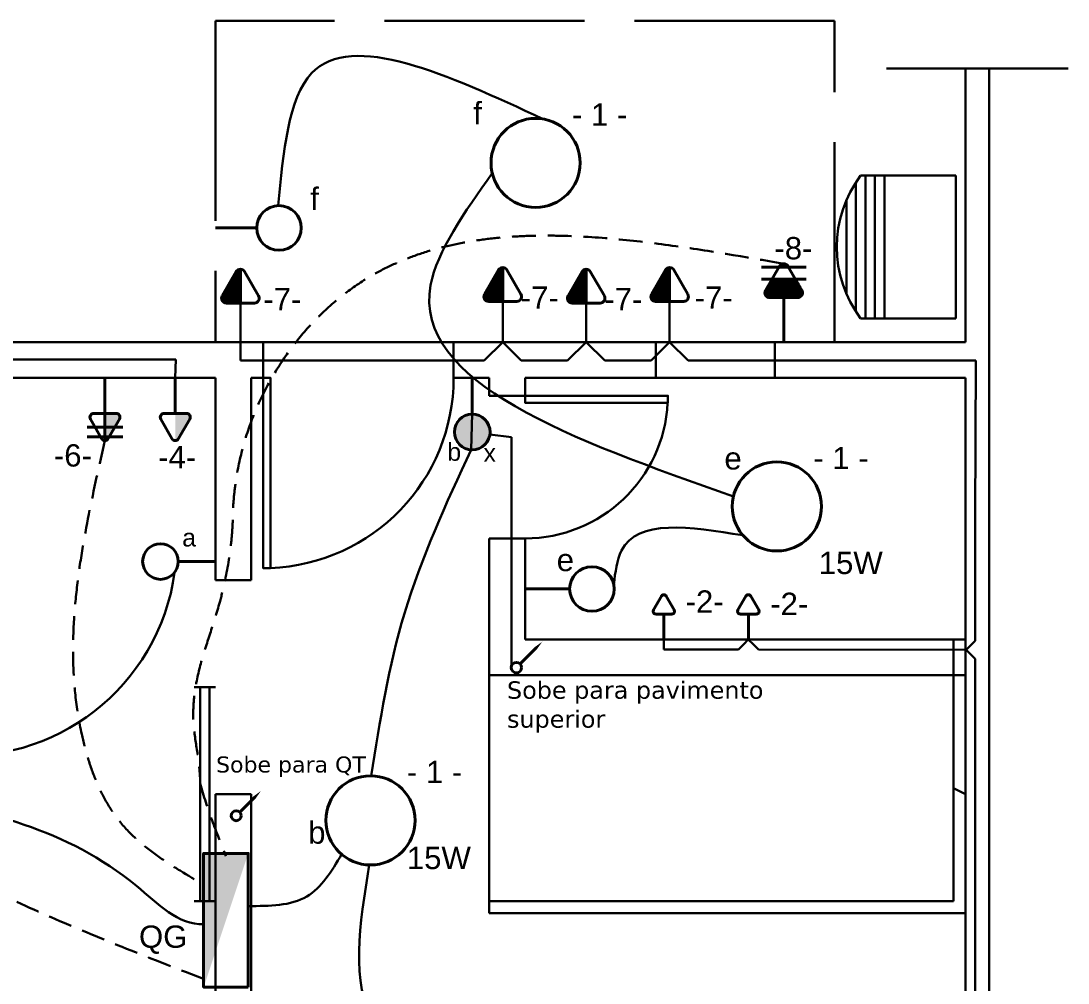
# Model space of a CAD drawing. Header units: millimetres. Extents: x 117864 to 253185, y 7775 to 37034.
# Drawn here: x 121579 to 125978, y 22916 to 26960 of the extents above; entities that cross this region are included whole.
import ezdxf

# ---------------------------------------------------------------- set-up
doc = ezdxf.new("R2010")
doc.units = ezdxf.units.MM
doc.header["$LTSCALE"] = 200
for name, pattern in [('ACAD_ISO02W100', [15, 12, -3]), ('ACAD_ISO04W100', [30, 24, -3, 0, -3]), ('DASHED', [0.75, 0.5, -0.25])]:
    doc.linetypes.add(name, pattern=pattern)
for name, color, linetype, lineweight in [('Eletrodutos', 4, 'Continuous', 60), ('simbologia', 2, 'Continuous', 40), ('Texto', 9, 'Continuous', 20)]:
    doc.layers.add(name, color=color, linetype=linetype, lineweight=lineweight)
doc.styles.add('style1', font='arial.ttf')

msp = doc.modelspace()

# ---------------------------------------------------------------- hatches: boundary and pattern name
at = {"layer": 'simbologia'}
h = msp.add_hatch(dxfattribs=at)
h.set_pattern_fill('ANSI31', color=256, scale=10, angle=90.00000000000001)
h.set_pattern_definition([(135, (122770.6251397538, -48767.94797492338), (-0.8838834764831844, -0.8838834764831844), [])])
h.paths.add_polyline_path([(124707.3205080762, 25827.32743199806, 0.577350269192313), (124724.6410161524, 25797.32743199697), (124842.6663141152, 25797.32743199697, 0.577350269192812), (124859.9868221913, 25827.32743199808), (124832.7489979348, 25874.50472749692), (124734.5583323326, 25874.50472749692)], flags=16)
h.paths.add_polyline_path([(124707.3205080762, 25827.32743199806, 0.577350269192313), (124724.6410161524, 25797.32743199697), (124842.6663141152, 25797.32743199697, 0.577350269192812), (124859.9868221913, 25827.32743199808), (124803.3429153915, 25925.43755651234), (124763.9644148758, 25925.43755651234)], flags=17)
h.paths.add_polyline_path([(124800.9741732091, 25929.54033832221, 0.5773502691840379), (124766.3331570582, 25929.54033832219), (124707.3205080762, 25827.32743199806, 0.577350269192313), (124724.6410161524, 25797.32743199697), (124842.6663141152, 25797.32743199697, 0.577350269192812), (124859.9868221913, 25827.32743199808)])
h = msp.add_hatch(color=256, dxfattribs=at)
h.dxf.hatch_style = 1
h.paths.add_polyline_path([(121992.7433626929, 25286.17423751289, 0.5773502691923222), (121978.8869562321, 25310.17423751359), (121931.6768370471, 25310.17423751359), (121931.6768370471, 25196.40391245382, 0.2679491924281021), (121945.5332435073, 25204.40391245359)])
h = msp.add_hatch(color=256, dxfattribs=at)
h.dxf.hatch_style = 1
h.paths.add_polyline_path([(122288.1835802615, 25286.17423751283, 0.5773502691923222), (122274.3271738006, 25310.17423751353), (122227.1170546156, 25310.17423751353), (122227.1170546156, 25196.40391245376, 0.2679491924281021), (122240.9734610759, 25204.40391245352)])
for points in [[(123474.7525772909, 25160.32837329866, 1), (123474.7525772909, 25310.17423751359, 1)], [(122533.6536651343, 23460.96099540312), (122346.3463348662, 23460.96099540312), (122346.3463348664, 22899.03900459688)]]:
    msp.add_hatch(color=256, dxfattribs=at).paths.add_polyline_path(points)

# ---------------------------------------------------------------- linework, layer by layer
at = {"linetype": 'ACAD_ISO02W100', "lineweight": 30, "ltscale": 0.35}
for p, q in [((124996.6253342854, 26960.02010172853), (122396.6253342854, 26960.02010172853)), ((122396.6253342854, 26960.02010172853), (122396.6253342854, 25610.02010172853)), ((124996.6253342854, 25610.02010172853), (124996.6253342854, 26960.02010172853))]:
    msp.add_line(p, q, dxfattribs=at)
at = {"linetype": 'ACAD_ISO04W100', "lineweight": 30, "ltscale": 0.35}
msp.add_line((125215.1332919832, 26760.02010172853), (125978.1173765876, 26760.02010172853), dxfattribs=at)
at = {"lineweight": 30}
for p, q in [((125546.6253342854, 26760.02010172853), (125546.6253342854, 25610.02010172853)), ((125646.6253342854, 16610.02010172853), (125646.6253342854, 26760.02010172853)), ((125506.6253342854, 26310.02010172853), (125106.6253342854, 26310.02010172853)), ((125126.6253342854, 26310.02010172853), (125126.6253342854, 25710.02010172853)), ((125166.6253342854, 26310.02010172853), (125166.6253342854, 25710.02010172853)), ((125206.6253342854, 26310.02010172853), (125206.6253342854, 25710.02010172853)), ((125506.6253342854, 26310.02010172853), (125506.6253342854, 25710.02010172853)), ((125086.6253342854, 26281.31330105354), (125086.6253342854, 25738.72690240352)), ((125046.6253342854, 26205.97928115118), (125046.6253342854, 25814.06092230589)), ((125506.6253342854, 25710.02010172853), (125106.6253342854, 25710.02010172853)), ((119796.6253342854, 25610.02010172853), (125546.6253342854, 25610.02010172853)), ((122546.6253342854, 25610.02010172853), (122596.6253342854, 25610.02010172853)), ((122596.6253342854, 25610.02010172853), (122596.6253342854, 25460.02010172853)), ((123396.6253342854, 25610.02010172853), (123396.6253342854, 25460.02010172853)), ((124246.6253342854, 25460.02010172853), (124246.6253342854, 25610.02010172853)), ((124746.6253342854, 25460.02010172853), (124746.6253342854, 25610.02010172853)), ((119796.6253342854, 25460.02010172853), (122396.6253342854, 25460.02010172853)), ((122396.6253342854, 24610.02010172853), (122396.6253342854, 25460.02010172853)), ((122596.6253342854, 25460.02010172853), (122546.6253342854, 25460.02010172853)), ((122546.6253342854, 24610.02010172853), (122546.6253342854, 25460.02010172853)), ((123396.6253342854, 25460.02010172853), (123546.6253342854, 25460.02010172853)), ((123546.6253342854, 25385.02010172853), (123546.6253342854, 25460.02010172853)), ((123696.6253342854, 25460.02010172853), (125546.6253342854, 25460.02010172853)), ((123696.6253342854, 25385.02010172853), (123696.6253342854, 25460.02010172853)), ((125546.6253342854, 17760.02010172853), (125546.6253342854, 25460.02010172853)), ((123546.6253342854, 25385.02010172853), (123696.6253342854, 25385.02010172853)), ((125546.6253342854, 24872.52010172853), (125546.6253342854, 24678.09914288751)), ((123546.6253342854, 24210.02010172853), (123546.6253342854, 24785.02010172854)), ((123546.6253342854, 24785.02010172853), (123696.6253342854, 24785.02010172853)), ((123696.6253342854, 24360.02010172853), (123696.6253342854, 24785.02010172853)), ((122546.6253342854, 24610.02010172853), (122396.6253342854, 24610.02010172853)), ((123696.6253342854, 24360.02010172853), (125546.6253342854, 24360.02010172853)), ((123546.6253342854, 24210.02010172853), (125496.6253342854, 24210.02010172853)), ((123546.6253342854, 24210.02010172853), (123546.6253342854, 23210.02010172853)), ((125496.6253342854, 23260.02010172852), (125496.6253342854, 24210.02010172853)), ((125496.6253342854, 24210.02010172853), (125546.6253342854, 24210.02010172853)), ((125546.6253342854, 23210.02010172853), (125546.6253342854, 24210.02010172853)), ((122306.6253342854, 24160.02362204191), (122396.6253342854, 24160.02362204191)), ((122331.6253342854, 24160.02362204191), (122371.6253342854, 24160.02362204191)), ((122331.6253342854, 23260.02362204191), (122331.6253342854, 24160.02362204191)), ((122371.6253342854, 24160.02362204191), (122371.6253342854, 23260.02362204191)), ((125546.6253342854, 23710.02010172853), (125496.6253342854, 23735.02010172854)), ((122396.6253342854, 22260.02010172853), (122396.6253342854, 23710.02010172853)), ((122546.6253342855, 23710.02010172853), (122396.6253342855, 23710.02010172853)), ((122546.6253342854, 17760.02010172853), (122546.6253342854, 23710.02010172853)), ((122306.6253342854, 23260.02362204191), (122396.6253342854, 23260.02362204191)), ((122371.6253342854, 23260.02362204191), (122331.6253342854, 23260.02362204191)), ((123546.6253342854, 23260.02010172853), (125496.6253342854, 23260.02010172853)), ((123546.6253342854, 23210.02010172853), (125546.6253342854, 23210.02010172853))]:
    msp.add_line(p, q, dxfattribs=at)
at = {"linetype": 'ACAD_ISO02W100', "lineweight": 30, "ltscale": 0.3}
msp.add_line((125496.6253342854, 24210.02010172853), (125496.6253342855, 24360.02010172853), dxfattribs=at)
at = {"lineweight": 30}
for points in [[(122596.6253342854, 25460.02010172853), (122596.6253342854, 24660.02010172853), (122626.6253342854, 24660.02010172853), (122626.6253342854, 25460.02010172853)], [(123696.6253342854, 25385.02010172853), (124296.6253342854, 25385.02010172853), (124296.6253342854, 25355.02010172853), (123696.6253342854, 25355.02010172853)]]:
    msp.add_lwpolyline(points, close=True, dxfattribs=at)
at = {"color": 0, "lineweight": 30}
msp.add_lwpolyline([(125546.6253342854, 25208.02344821554), (125546.6253342854, 25112.01675524153)], dxfattribs=at)
at = {"lineweight": 30}
for centre, radius, start, end in [((125506.6253342854, 26010.02010172853), 500, 143.1301023534785, 216.8698976460003), ((122596.6253342854, 25460.02010172853), 800, 272.1490956271978, 0), ((123696.6253342854, 25385.02010172856), 600, 270, 357.1340160172342)]:
    msp.add_arc(centre, radius, start, end, dxfattribs=at)
at = {"layer": 'Eletrodutos', "lineweight": 30}
for p, q in [((122500.9728190975, 25610.02010172853), (122500.9728190975, 25532.14996160858)), ((123602.8994410758, 25610.02010172853), (123525.0293009558, 25532.14996160858)), ((123602.8994410758, 25610.02010172853), (123680.7695811957, 25532.14996160857)), ((123953.5731991306, 25610.02010172853), (123875.7030590106, 25532.14996160858)), ((123953.5731991306, 25610.02010172853), (124031.4433392505, 25532.14996160857)), ((124304.2851962894, 25610.02010172853), (124226.4150561694, 25532.14996160858)), ((124304.2851962894, 25610.02010172853), (124382.1553364094, 25532.14996160858)), ((120309.8457952192, 25537.14019183889), (121854.5567469367, 25537.14019183889)), ((121854.5567469367, 25537.14019183889), (122230, 25537.14019183889)), ((122008.7969271574, 25537.14019183889), (122149.9969645052, 25537.1401918389)), ((122227.1170546156, 25460.02010172853), (122230, 25537.14019183889)), ((123525.0293009558, 25532.14996160858), (122500.9728190975, 25532.14996160858)), ((123875.7030590106, 25532.14996160858), (123680.7695811957, 25532.14996160858)), ((124031.4433392505, 25532.14996160857), (124035.470512989, 25532.14996160857)), ((124226.4150561694, 25532.14996160858), (124035.470512989, 25532.14996160857)), ((125590.0938413774, 25532.14996160858), (124382.1553364094, 25532.14996160858)), ((125588.0335228909, 24872.58854365174), (125590.0938413774, 25532.14996160858)), ((123640.2789994199, 25210), (123549.0028390369, 25222.31419181376)), ((123640.2789994199, 24254.13786755074), (123640.2789994199, 25210)), ((125588.0335228909, 24378.0506351659), (125588.0335228909, 24872.58854365174)), ((125588.0335228909, 24378.0506351659), (125588.1202260287, 24355.27096572193)), ((124279.2485715023, 24360.02010172853), (124279.2485715023, 24360.02010172853)), ((124280.0018732043, 24360.02010172853), (124280.0018732043, 24317.69537426229)), ((124615.9909466193, 24340.67764288096), (124593.0086780007, 24317.69537426229)), ((124634.8116795973, 24360.22270090324), (124615.9909466193, 24340.67764288096)), ((124634.8116795973, 24360.22270090324), (124655.1089386648, 24340.67764288096)), ((124655.1089386648, 24340.67764288096), (124678.1029040296, 24317.68367751615)), ((125550.0867031378, 24317.23744283106), (125588.1202260287, 24355.27096572193)), ((124593.0086780007, 24317.69537426229), (124280.0018732043, 24317.69537426229)), ((125550.0867031378, 24317.23744283106), (124678.1029040296, 24317.68367751616)), ((125550.0867031378, 24317.23744283106), (125588.1202260287, 24279.20391994017)), ((125588.0335228909, 22843.22857280704), (125588.0335228909, 24279.29062307801))]:
    msp.add_line(p, q, dxfattribs=at)
msp.add_lwpolyline([(121238.7851285252, 23876.15464827216, 0.4065678257336591), (122224.5700953315, 24642.4103026427, 3.386701794839015)], format="xyb", dxfattribs=at)
for points in [[(122659.8825672722, 26183.60398750359), (122800, 26740), (123773.0896421892, 26547.78866137368)], [(124572.2858311915, 24961.78673585674), (123300, 25850), (123558.8549507384, 26319.7264824685)], [(123049.9614278435, 23787.28838285234), (123190, 24470), (123469.8403138576, 25157.56967200167)], [(124069.3697320405, 24591.14309948729), (124101.6928647067, 24733.87264781035), (124611.8492350241, 24798.44413254994)], [(122533.6536651339, 23240), (122780, 23280), (122926.1000759082, 23457.18798784192)], [(123898.9493306654, 20942.34862364614), (124073.7655695686, 22190.73689053641), (123063.2807207385, 22749.51250097833), (123042.4536511218, 23412.75530684067)]]:
    msp.add_spline(points, degree=3, dxfattribs=at)
at = {"layer": 'Eletrodutos', "linetype": 'DASHED', "lineweight": 30}
for points, knots in [([(124783.6536651337, 25939.54033832198), (124135.2376436783, 26051.99062169838), (123046.4144800953, 26240.8176544063), (122469.6381425531, 25282.32217898017), (122468.497570088, 24853.56447920108)], [0, 0, 0, 0, 1765.024110088413, 2963.836598351447, 2963.836598351447, 2963.836598351447, 2963.836598351447]), ([(122468.497570088, 24853.56447920108), (122463.9434940917, 24744.64390637313), (122409.316598671, 24423.47518360161), (122258.7988131092, 24128.88816650503), (122332.5342913708, 23835.18888469005), (122331.6419265517, 23750.54663888336), (122331.6186520061, 23748.33901061112)], [0, 0, 0, 0, 387.0815144984616, 1037.976053594393, 1284.889676921532, 1291.50211125996, 1291.50211125996, 1291.50211125996, 1291.50211125996])]:
    msp.add_open_spline(points, degree=3, knots=knots, dxfattribs=at)
for points in [[(122346.3463348662, 22933.43492441584), (120420, 24230), (120232.7257051088, 25196.40391245359)], [(121931.6768370471, 25196.40391245359), (121834.0194610743, 23962.4041866064), (121990, 23600), (122346.3463348662, 23330)]]:
    msp.add_spline(points, degree=3, dxfattribs=at)
msp.add_open_spline([(122331.6253342855, 23754.95144157311), (122360.697357491, 23649.20176334673), (122400.3486787455, 23549.60088167336), (122440, 23450)], degree=3, dxfattribs=at)
at = {"layer": 'Eletrodutos', "lineweight": 30}
msp.add_open_spline([(121082.3749448399, 23710.3588291358), (121426.8953981633, 23638.93534177011), (121877.2007040206, 23545.58130425697), (122239.4508706583, 23158.98881075825), (122346.3463348662, 23163.46815872779)], degree=3, knots=[0, 0, 0, 0, 1055.126683370743, 1379.102863966568, 1379.102863966568, 1379.102863966568, 1379.102863966568], dxfattribs=at)
at = {"layer": 'simbologia'}
for p, q in [((122396.6253342854, 26090), (122569.2789048301, 26090)), ((122500.9728190976, 25916.69808477213), (122500.9728190976, 25774.48517844689)), ((123585.5789330004, 25913.31296315056), (123526.5662840186, 25811.10005682672)), ((123602.8994410758, 25923.31296315056), (123602.8994410758, 25781.10005682532)), ((123679.2325981332, 25811.10005682672), (123620.2199491513, 25913.31296315056)), ((123953.5731991306, 25916.69808477213), (123953.5731991306, 25774.4851784469)), ((124286.9646882141, 25913.31296315056), (124227.9520392322, 25811.10005682672)), ((124304.2851962894, 25923.31296315056), (124304.2851962894, 25781.10005682532)), ((124380.6183533469, 25811.10005682672), (124321.6057043649, 25913.31296315056)), ((124690, 25925.43755651234), (124877.3073302676, 25925.43755651234)), ((122483.6523110222, 25906.69808477213), (122424.6396620404, 25804.48517844829)), ((122577.305976155, 25804.48517844829), (122518.2933271731, 25906.69808477213)), ((123936.2526910552, 25906.69808477213), (123877.2400420734, 25804.48517844829)), ((124029.906356188, 25804.48517844829), (123970.8937072061, 25906.69808477213)), ((124690, 25874.50472749692), (124877.3073302676, 25874.50472749692)), ((123543.8867920942, 25781.10005682532), (123661.9120900575, 25781.10005682532)), ((124245.2725473078, 25781.10005682532), (124363.2978452711, 25781.10005682532)), ((124783.6536651336, 25797.32743199697), (124783.6536651336, 25610.02010172854)), ((122441.960170116, 25774.48517844689), (122559.9854680792, 25774.48517844689)), ((123894.560550149, 25774.4851784469), (124012.5858481123, 25774.4851784469)), ((121931.6768370471, 25310.17423751359), (121931.6768370471, 25460.02010172853)), ((122227.1170546156, 25310.17423751359), (122227.1170546156, 25460.02010172853)), ((123474.752577291, 25460.02010172853), (123474.752577291, 25310.17423751359)), ((121931.6768370471, 25196.40391245359), (121931.6768370471, 25310.17423751359)), ((122006.5997691541, 25253.28907498359), (121856.75390494, 25253.28907498359)), ((122006.5997691541, 25212.54281177107), (121856.75390494, 25212.54281177107)), ((122396.6253342854, 24687.90545135597), (122239.9645703858, 24687.90545135597)), ((123696.6253342854, 24572.52010172853), (123883.9326645539, 24572.52010172853)), ((124280.0018732043, 24467.15900531561), (124280.0018732043, 24360.02010172853)), ((124634.8624192867, 24467.15900531561), (124634.8624192867, 24360.02010172853)), ((123741.7720946433, 24323.52134454266), (123675.918218962, 24257.6674688625)), ((122560.9116984432, 23697.3642285245), (122497.9721070619, 23634.42463714417))]:
    msp.add_line(p, q, dxfattribs=at)
at = {"layer": 'simbologia', "linetype": 'Continuous'}
for p, q in [((122500.9728190976, 25900.90130182917), (122489.0893197757, 25912.78480115107)), ((122500.9728190976, 25902.66906878214), (122490.1348948286, 25913.50699305108)), ((122500.9728190976, 25904.4368357351), (122491.2396972577, 25914.16995757501)), ((122500.9728190976, 25906.20460268809), (122492.4066738168, 25914.7707479688)), ((122500.9728190976, 25907.97236964104), (122493.6398950261, 25915.30529371253)), ((122500.9728190976, 25909.740136594), (122494.9448920217, 25915.76806366982)), ((122500.9728190976, 25911.50790354697), (122496.3291884506, 25916.15153419389)), ((122500.9728190976, 25913.27567049995), (122497.803169098, 25916.44532049948)), ((122500.9728190976, 25915.0434374529), (122499.3815738129, 25916.63468273755)), ((123602.8994410758, 25895.14181153683), (123585.2675758558, 25912.77367675683)), ((123602.8994410758, 25896.90957848981), (123585.9228016959, 25913.88621786967)), ((123602.8994410758, 25898.67734544276), (123586.6307267993, 25914.94605971931)), ((123602.8994410758, 25900.44511239574), (123587.3962634792, 25915.94828999233)), ((123602.8994410758, 25902.21287934871), (123588.2179642194, 25916.89435620516)), ((123602.8994410758, 25903.98064630167), (123589.0950879364, 25917.78499944105)), ((123602.8994410758, 25905.74841325465), (123590.0275548595, 25918.62029947093)), ((123602.8994410758, 25907.5161802076), (123591.0159417539, 25919.3996795295)), ((123602.8994410758, 25909.28394716057), (123592.0615168069, 25920.12187142951)), ((123602.8994410758, 25911.05171411354), (123593.1663192359, 25920.78483595344)), ((123602.8994410758, 25912.81948106652), (123594.3332957951, 25921.38562634723)), ((123602.8994410758, 25914.58724801947), (123595.5665170043, 25921.92017209096)), ((123602.8994410758, 25916.35501497243), (123596.871514, 25922.38294204825)), ((123602.8994410758, 25918.1227819254), (123598.2558104289, 25922.76641257232)), ((123602.8994410758, 25919.89054887838), (123599.7297910763, 25923.06019887791)), ((123602.8994410758, 25921.65831583133), (123601.3081957912, 25923.24956111598)), ((123953.5731991306, 25900.90130182918), (123941.6896998087, 25912.78480115107)), ((123953.5731991306, 25902.66906878214), (123942.7352748616, 25913.50699305108)), ((123953.5731991306, 25904.43683573511), (123943.8400772907, 25914.16995757501)), ((123953.5731991306, 25906.20460268809), (123945.0070538499, 25914.7707479688)), ((123953.5731991306, 25907.97236964104), (123946.2402750591, 25915.30529371254)), ((123953.5731991306, 25909.74013659401), (123947.5452720548, 25915.76806366982)), ((123953.5731991306, 25911.50790354697), (123948.9295684837, 25916.1515341939)), ((123953.5731991306, 25913.27567049995), (123950.4035491311, 25916.44532049948)), ((123953.5731991306, 25915.0434374529), (123951.9819538459, 25916.63468273756)), ((124304.2851962894, 25895.14181153683), (124286.6533310694, 25912.77367675683)), ((124304.2851962894, 25896.90957848981), (124287.3085569096, 25913.88621786967)), ((124304.2851962894, 25898.67734544276), (124288.0164820129, 25914.94605971931)), ((124304.2851962894, 25900.44511239574), (124288.7820186928, 25915.94828999233)), ((124304.2851962894, 25902.21287934871), (124289.603719433, 25916.89435620516)), ((124304.2851962894, 25903.98064630167), (124290.4808431501, 25917.78499944105)), ((124304.2851962894, 25905.74841325465), (124291.4133100731, 25918.62029947093)), ((124304.2851962894, 25907.5161802076), (124292.4016969675, 25919.3996795295)), ((124304.2851962894, 25909.28394716057), (124293.4472720205, 25920.12187142951)), ((124304.2851962894, 25911.05171411354), (124294.5520744495, 25920.78483595344)), ((124304.2851962894, 25912.81948106652), (124295.7190510087, 25921.38562634723)), ((124304.2851962894, 25914.58724801947), (124296.9522722179, 25921.92017209096)), ((124304.2851962894, 25916.35501497243), (124298.2572692136, 25922.38294204825)), ((124304.2851962894, 25918.1227819254), (124299.6415656425, 25922.76641257232)), ((124304.2851962894, 25919.89054887838), (124301.1155462899, 25923.06019887791)), ((124304.2851962894, 25921.65831583133), (124302.6939510048, 25923.24956111598)), ((122500.9728190976, 25830.19062371051), (122461.9883826564, 25869.17506015171)), ((122500.9728190976, 25831.95839066349), (122462.6354302691, 25870.29577949192)), ((122500.9728190976, 25833.72615761645), (122463.2824778819, 25871.41649883211)), ((122500.9728190976, 25835.49392456941), (122463.9295254947, 25872.53721817231)), ((122500.9728190976, 25837.26169152238), (122464.5765731074, 25873.65793751251)), ((122500.9728190976, 25839.02945847536), (122465.2236207202, 25874.77865685272)), ((122500.9728190976, 25840.79722542831), (122465.870668333, 25875.89937619292)), ((122500.9728190976, 25842.56499238129), (122466.5177159457, 25877.02009553311)), ((122500.9728190976, 25844.33275933425), (122467.1647635585, 25878.14081487333)), ((122500.9728190976, 25846.10052628722), (122467.8118111712, 25879.26153421354)), ((122500.9728190976, 25847.86829324019), (122468.458858784, 25880.38225355373)), ((122500.9728190976, 25849.63606019315), (122469.1059063968, 25881.50297289393)), ((122500.9728190976, 25851.40382714612), (122469.7529540095, 25882.62369223413)), ((122500.9728190976, 25853.17159409908), (122470.4000016223, 25883.74441157436)), ((122500.9728190976, 25854.93936105206), (122471.0470492351, 25884.86513091455)), ((122500.9728190976, 25856.70712800501), (122471.6940968478, 25885.98585025474)), ((122500.9728190976, 25858.47489495798), (122472.3411444606, 25887.10656959495)), ((122500.9728190976, 25860.24266191095), (122472.9881920734, 25888.22728893516)), ((122500.9728190976, 25862.01042886393), (122473.6352396861, 25889.34800827537)), ((122500.9728190976, 25863.77819581688), (122474.2822872989, 25890.46872761556)), ((122500.9728190976, 25865.54596276984), (122474.9293349116, 25891.58944695575)), ((122500.9728190976, 25867.31372972281), (122475.5763825244, 25892.71016629596)), ((122500.9728190976, 25869.08149667579), (122476.2234301372, 25893.83088563617)), ((122500.9728190976, 25870.84926362874), (122476.8704777499, 25894.95160497638)), ((122500.9728190976, 25872.61703058171), (122477.5175253627, 25896.07232431657)), ((122500.9728190976, 25874.38479753467), (122478.1645729755, 25897.19304365676)), ((122500.9728190976, 25876.15256448765), (122478.8116205882, 25898.31376299699)), ((122500.9728190976, 25877.9203314406), (122479.458668201, 25899.43448233718)), ((122500.9728190976, 25879.68809839357), (122480.1057158138, 25900.55520167737)), ((122500.9728190976, 25881.45586534654), (122480.7527634265, 25901.67592101758)), ((122500.9728190976, 25883.22363229952), (122481.3998110393, 25902.79664035779)), ((122500.9728190976, 25884.99139925247), (122482.0468586521, 25903.91735969798)), ((122500.9728190976, 25886.75916620543), (122482.6939062648, 25905.03807903818)), ((122500.9728190976, 25888.5269331584), (122483.3409538776, 25906.1587983784)), ((122500.9728190976, 25890.29470011138), (122483.9961797177, 25907.27133949124)), ((122500.9728190976, 25892.06246706433), (122484.704104821, 25908.33118134088)), ((122500.9728190976, 25893.83023401731), (122485.469641501, 25909.3334116139)), ((122500.9728190976, 25895.59800097028), (122486.2913422411, 25910.27947782673)), ((122500.9728190976, 25897.36576792324), (122487.1684659582, 25911.17012106262)), ((122500.9728190976, 25899.13353487622), (122488.1009328813, 25912.0054210925)), ((123602.8994410758, 25826.19890037115), (123560.032718958, 25869.06562248894)), ((123602.8994410758, 25827.96666732412), (123560.6797665708, 25870.18634182912)), ((123602.8994410758, 25829.73443427708), (123561.3268141836, 25871.30706116933)), ((123602.8994410758, 25831.50220123006), (123561.9738617963, 25872.42778050955)), ((123602.8994410758, 25833.26996818301), (123562.6209094091, 25873.54849984974)), ((123602.8994410758, 25835.03773513598), (123563.2679570218, 25874.66921918993)), ((123602.8994410758, 25836.80550208894), (123563.9150046346, 25875.78993853014)), ((123602.8994410758, 25838.57326904192), (123564.5620522474, 25876.91065787035)), ((123602.8994410758, 25840.34103599488), (123565.2090998601, 25878.03137721054)), ((123602.8994410758, 25842.10880294784), (123565.8561474729, 25879.15209655074)), ((123602.8994410758, 25843.87656990081), (123566.5031950857, 25880.27281589094)), ((123602.8994410758, 25845.64433685379), (123567.1502426984, 25881.39353523115)), ((123602.8994410758, 25847.41210380674), (123567.7972903112, 25882.51425457135)), ((123602.8994410758, 25849.17987075972), (123568.444337924, 25883.63497391154)), ((123602.8994410758, 25850.94763771268), (123569.0913855367, 25884.75569325176)), ((123602.8994410758, 25852.71540466565), (123569.7384331495, 25885.87641259197)), ((123602.8994410758, 25854.48317161862), (123570.3854807623, 25886.99713193216)), ((123602.8994410758, 25856.25093857158), (123571.032528375, 25888.11785127236)), ((123602.8994410758, 25858.01870552455), (123571.6795759878, 25889.23857061256)), ((123602.8994410758, 25859.78647247751), (123572.3266236005, 25890.35928995279)), ((123602.8994410758, 25861.55423943049), (123572.9736712133, 25891.48000929298)), ((123602.8994410758, 25863.32200638345), (123573.6207188261, 25892.60072863317)), ((123602.8994410758, 25865.08977333641), (123574.2677664388, 25893.72144797338)), ((123602.8994410758, 25866.85754028938), (123574.9148140516, 25894.84216731359)), ((123602.8994410758, 25868.62530724236), (123575.5618616644, 25895.9628866538)), ((123602.8994410758, 25870.39307419531), (123576.2089092771, 25897.08360599399)), ((123602.8994410758, 25872.16084114827), (123576.8559568899, 25898.20432533418)), ((123602.8994410758, 25873.92860810124), (123577.5030045027, 25899.32504467439)), ((123602.8994410758, 25875.69637505422), (123578.1500521154, 25900.4457640146)), ((123602.8994410758, 25877.46414200717), (123578.7970997282, 25901.56648335481)), ((123602.8994410758, 25879.23190896014), (123579.4441473409, 25902.687202695)), ((123602.8994410758, 25880.9996759131), (123580.0911949537, 25903.80792203519)), ((123602.8994410758, 25882.76744286608), (123580.7382425665, 25904.92864137542)), ((123602.8994410758, 25884.53520981903), (123581.3852901792, 25906.04936071561)), ((123602.8994410758, 25886.302976772), (123582.032337792, 25907.1700800558)), ((123602.8994410758, 25888.07074372497), (123582.6793854048, 25908.29079939601)), ((123602.8994410758, 25889.83851067795), (123583.3264330175, 25909.41151873622)), ((123602.8994410758, 25891.6062776309), (123583.9734806303, 25910.53223807641)), ((123602.8994410758, 25893.37404458386), (123584.6205282431, 25911.65295741661)), ((123953.5731991306, 25830.19062371052), (123914.5887626894, 25869.17506015172)), ((123953.5731991306, 25831.9583906635), (123915.2358103022, 25870.29577949192)), ((123953.5731991306, 25833.72615761645), (123915.8828579149, 25871.41649883212)), ((123953.5731991306, 25835.49392456941), (123916.5299055277, 25872.53721817231)), ((123953.5731991306, 25837.26169152238), (123917.1769531405, 25873.65793751252)), ((123953.5731991306, 25839.02945847536), (123917.8240007532, 25874.77865685273)), ((123953.5731991306, 25840.79722542831), (123918.471048366, 25875.89937619292)), ((123953.5731991306, 25842.56499238129), (123919.1180959787, 25877.02009553311)), ((123953.5731991306, 25844.33275933426), (123919.7651435915, 25878.14081487334)), ((123953.5731991306, 25846.10052628722), (123920.4121912043, 25879.26153421354)), ((123953.5731991306, 25847.86829324019), (123921.059238817, 25880.38225355374)), ((123953.5731991306, 25849.63606019316), (123921.7062864298, 25881.50297289393)), ((123953.5731991306, 25851.40382714612), (123922.3533340426, 25882.62369223414)), ((123953.5731991306, 25853.17159409909), (123923.0003816553, 25883.74441157436)), ((123953.5731991306, 25854.93936105207), (123923.6474292681, 25884.86513091455)), ((123953.5731991306, 25856.70712800502), (123924.2944768809, 25885.98585025475)), ((123953.5731991306, 25858.47489495798), (123924.9415244936, 25887.10656959495)), ((123953.5731991306, 25860.24266191095), (123925.5885721064, 25888.22728893516)), ((123953.5731991306, 25862.01042886393), (123926.2356197191, 25889.34800827537)), ((123953.5731991306, 25863.77819581688), (123926.8826673319, 25890.46872761556)), ((123953.5731991306, 25865.54596276985), (123927.5297149447, 25891.58944695576)), ((123953.5731991306, 25867.31372972281), (123928.1767625574, 25892.71016629596)), ((123953.5731991306, 25869.08149667579), (123928.8238101702, 25893.83088563617)), ((123953.5731991306, 25870.84926362874), (123929.470857783, 25894.95160497638)), ((123953.5731991306, 25872.61703058171), (123930.1179053957, 25896.07232431657)), ((123953.5731991306, 25874.38479753468), (123930.7649530085, 25897.19304365677)), ((123953.5731991306, 25876.15256448766), (123931.4120006212, 25898.31376299699)), ((123953.5731991306, 25877.92033144061), (123932.059048234, 25899.43448233718)), ((123953.5731991306, 25879.68809839357), (123932.7060958468, 25900.55520167738)), ((123953.5731991306, 25881.45586534654), (123933.3531434595, 25901.67592101758)), ((123953.5731991306, 25883.22363229952), (123934.0001910723, 25902.79664035779)), ((123953.5731991306, 25884.99139925247), (123934.6472386851, 25903.91735969799)), ((123953.5731991306, 25886.75916620544), (123935.2942862978, 25905.03807903818)), ((123953.5731991306, 25888.5269331584), (123935.9413339106, 25906.1587983784)), ((123953.5731991306, 25890.29470011138), (123936.5965597507, 25907.27133949125)), ((123953.5731991306, 25892.06246706433), (123937.304484854, 25908.33118134088)), ((123953.5731991306, 25893.83023401731), (123938.070021534, 25909.3334116139)), ((123953.5731991306, 25895.59800097028), (123938.8917222741, 25910.27947782673)), ((123953.5731991306, 25897.36576792325), (123939.7688459912, 25911.17012106262)), ((123953.5731991306, 25899.13353487623), (123940.7013129143, 25912.0054210925)), ((124304.2851962894, 25826.19890037115), (124261.4184741716, 25869.06562248894)), ((124304.2851962894, 25827.96666732412), (124262.0655217844, 25870.18634182912)), ((124304.2851962894, 25829.73443427708), (124262.7125693972, 25871.30706116933)), ((124304.2851962894, 25831.50220123006), (124263.3596170099, 25872.42778050955)), ((124304.2851962894, 25833.26996818301), (124264.0066646227, 25873.54849984974)), ((124304.2851962894, 25835.03773513598), (124264.6537122355, 25874.66921918993)), ((124304.2851962894, 25836.80550208894), (124265.3007598482, 25875.78993853014)), ((124304.2851962894, 25838.57326904192), (124265.947807461, 25876.91065787035)), ((124304.2851962894, 25840.34103599488), (124266.5948550738, 25878.03137721054)), ((124304.2851962894, 25842.10880294784), (124267.2419026865, 25879.15209655074)), ((124304.2851962894, 25843.87656990081), (124267.8889502993, 25880.27281589094)), ((124304.2851962894, 25845.64433685379), (124268.5359979121, 25881.39353523115)), ((124304.2851962894, 25847.41210380674), (124269.1830455248, 25882.51425457135)), ((124304.2851962894, 25849.17987075972), (124269.8300931376, 25883.63497391154)), ((124304.2851962894, 25850.94763771268), (124270.4771407503, 25884.75569325176)), ((124304.2851962894, 25852.71540466565), (124271.1241883631, 25885.87641259197)), ((124304.2851962894, 25854.48317161862), (124271.7712359759, 25886.99713193216)), ((124304.2851962894, 25856.25093857158), (124272.4182835886, 25888.11785127236)), ((124304.2851962894, 25858.01870552455), (124273.0653312014, 25889.23857061256)), ((124304.2851962894, 25859.78647247751), (124273.7123788142, 25890.35928995279)), ((124304.2851962894, 25861.55423943049), (124274.3594264269, 25891.48000929298)), ((124304.2851962894, 25863.32200638345), (124275.0064740397, 25892.60072863317)), ((124304.2851962894, 25865.08977333641), (124275.6535216524, 25893.72144797338)), ((124304.2851962894, 25866.85754028938), (124276.3005692652, 25894.84216731359)), ((124304.2851962894, 25868.62530724236), (124276.947616878, 25895.9628866538)), ((124304.2851962894, 25870.39307419531), (124277.5946644908, 25897.08360599399)), ((124304.2851962894, 25872.16084114827), (124278.2417121035, 25898.20432533418)), ((124304.2851962894, 25873.92860810124), (124278.8887597163, 25899.32504467439)), ((124304.2851962894, 25875.69637505422), (124279.535807329, 25900.4457640146)), ((124304.2851962894, 25877.46414200717), (124280.1828549418, 25901.56648335481)), ((124304.2851962894, 25879.23190896014), (124280.8299025546, 25902.687202695)), ((124304.2851962894, 25880.9996759131), (124281.4769501673, 25903.80792203519)), ((124304.2851962894, 25882.76744286608), (124282.1239977801, 25904.92864137542)), ((124304.2851962894, 25884.53520981903), (124282.7710453929, 25906.04936071561)), ((124304.2851962894, 25886.302976772), (124283.4180930056, 25907.1700800558)), ((124304.2851962894, 25888.07074372497), (124284.0651406184, 25908.29079939601)), ((124304.2851962894, 25889.83851067795), (124284.7121882311, 25909.41151873622)), ((124304.2851962894, 25891.6062776309), (124285.3592358439, 25910.53223807641)), ((124304.2851962894, 25893.37404458386), (124286.0062834567, 25911.65295741661)), ((122487.7353531955, 25774.48517844689), (122436.7535257586, 25825.46700588381)), ((122489.5031201485, 25774.48517844689), (122437.4005733713, 25826.58772522402)), ((122491.2708871014, 25774.48517844689), (122438.0476209841, 25827.70844456422)), ((122493.0386540544, 25774.48517844689), (122438.6946685969, 25828.82916390442)), ((122494.8064210074, 25774.48517844689), (122439.3417162096, 25829.94988324463)), ((122496.5741879603, 25774.48517844689), (122439.9887638224, 25831.07060258482)), ((122498.3419549133, 25774.48517844689), (122440.6358114352, 25832.19132192503)), ((122500.1097218663, 25774.48517844689), (122441.2828590479, 25833.31204126524)), ((122500.9728190976, 25775.38984816856), (122441.9299066607, 25834.43276060544)), ((122500.9728190976, 25777.15761512153), (122442.5769542734, 25835.55347994564)), ((122500.9728190976, 25778.92538207449), (122443.2240018862, 25836.67419928584)), ((122500.9728190976, 25780.69314902747), (122443.871049499, 25837.79491862605)), ((122500.9728190976, 25782.46091598042), (122444.5180971118, 25838.91563796625)), ((122500.9728190976, 25784.22868293339), (122445.1651447245, 25840.03635730644)), ((122500.9728190976, 25785.99644988636), (122445.8121923373, 25841.15707664665)), ((122500.9728190976, 25787.76421683934), (122446.45923995, 25842.27779598685)), ((122500.9728190976, 25789.53198379229), (122447.1062875628, 25843.39851532705)), ((122500.9728190975, 25791.29975074527), (122447.7533351756, 25844.51923466724)), ((122500.9728190975, 25793.06751769823), (122448.4003827883, 25845.63995400746)), ((122500.9728190975, 25794.8352846512), (122449.0474304011, 25846.76067334767)), ((122500.9728190975, 25796.60305160416), (122449.6944780139, 25847.88139268785)), ((122500.9728190975, 25798.37081855713), (122450.3415256266, 25849.00211202806)), ((122500.9728190975, 25800.1385855101), (122450.9885732394, 25850.12283136827)), ((122500.9728190975, 25801.90635246306), (122451.6356208521, 25851.24355070847)), ((122500.9728190975, 25803.67411941603), (122452.2826684649, 25852.36427004868)), ((122500.9728190975, 25805.44188636899), (122452.9297160777, 25853.48498938887)), ((122500.9728190975, 25807.20965332196), (122453.5767636904, 25854.60570872907)), ((122500.9728190975, 25808.97742027492), (122454.2238113032, 25855.72642806929)), ((122500.9728190976, 25810.74518722791), (122454.870858916, 25856.8471474095)), ((122500.9728190976, 25812.51295418086), (122455.5179065287, 25857.96786674969)), ((122500.9728190976, 25814.28072113382), (122456.1649541415, 25859.08858608989)), ((122500.9728190976, 25816.04848808679), (122456.8120017543, 25860.20930543009)), ((122500.9728190976, 25817.81625503977), (122457.459049367, 25861.33002477032)), ((122500.9728190976, 25819.58402199272), (122458.1060969798, 25862.45074411051)), ((122500.9728190976, 25821.35178894569), (122458.7531445926, 25863.57146345069)), ((122500.9728190976, 25823.11955589865), (122459.4001922053, 25864.6921827909)), ((122500.9728190976, 25824.88732285163), (122460.0472398181, 25865.81290213112)), ((122500.9728190976, 25826.65508980458), (122460.6942874308, 25866.93362147131)), ((122500.9728190976, 25828.42285675755), (122461.3413350436, 25868.0543408115)), ((123579.0553734559, 25781.10005682534), (123534.7978620602, 25825.35756822104)), ((123580.8231404089, 25781.10005682532), (123535.444909673, 25826.47828756124)), ((123582.5909073619, 25781.10005682532), (123536.0919572858, 25827.59900690142)), ((123584.3586743148, 25781.10005682532), (123536.7390048985, 25828.71972624163)), ((123586.1264412678, 25781.10005682532), (123537.3860525113, 25829.84044558185)), ((123587.8942082208, 25781.10005682532), (123538.0331001241, 25830.96116492205)), ((123589.6619751737, 25781.10005682532), (123538.6801477368, 25832.08188426224)), ((123591.4297421267, 25781.10005682532), (123539.3271953496, 25833.20260360245)), ((123593.1975090797, 25781.10005682532), (123539.9742429623, 25834.32332294266)), ((123594.9652760326, 25781.10005682532), (123540.6212905751, 25835.44404228285)), ((123596.7330429856, 25781.10005682532), (123541.2683381879, 25836.56476162306)), ((123598.5008099386, 25781.10005682532), (123541.9153858006, 25837.68548096325)), ((123600.2685768915, 25781.10005682532), (123542.5624334134, 25838.80620030346)), ((123602.0363438445, 25781.10005682532), (123543.2094810262, 25839.92691964367)), ((123602.8994410758, 25782.00472654699), (123543.8565286389, 25841.04763898387)), ((123602.8994410758, 25783.77249349996), (123544.5035762517, 25842.16835832407)), ((123602.8994410758, 25785.54026045292), (123545.1506238645, 25843.28907766427)), ((123602.8994410758, 25787.3080274059), (123545.7976714772, 25844.40979700448)), ((123602.8994410758, 25789.07579435885), (123546.44471909, 25845.53051634468)), ((123602.8994410758, 25790.84356131182), (123547.0917667028, 25846.65123568487)), ((123602.8994410758, 25792.61132826479), (123547.7388143155, 25847.77195502508)), ((123602.8994410758, 25794.37909521777), (123548.3858619283, 25848.89267436528)), ((123602.8994410758, 25796.14686217072), (123549.0329095411, 25850.01339370548)), ((123602.8994410758, 25797.9146291237), (123549.6799571538, 25851.13411304567)), ((123602.8994410758, 25799.68239607666), (123550.3270047666, 25852.25483238589)), ((123602.8994410758, 25801.45016302963), (123550.9740523793, 25853.3755517261)), ((123602.8994410758, 25803.21792998259), (123551.6210999921, 25854.49627106628)), ((123602.8994410758, 25804.98569693556), (123552.2681476049, 25855.61699040649)), ((123602.8994410758, 25806.75346388853), (123552.9151952176, 25856.7377097467)), ((123602.8994410758, 25808.52123084149), (123553.5622428304, 25857.8584290869)), ((123602.8994410758, 25810.28899779446), (123554.2092904431, 25858.97914842711)), ((123602.8994410758, 25812.05676474742), (123554.8563380559, 25860.09986776731)), ((123602.8994410758, 25813.82453170039), (123555.5033856687, 25861.2205871075)), ((123602.8994410758, 25815.59229865336), (123556.1504332815, 25862.34130644772)), ((123602.8994410758, 25817.36006560634), (123556.7974808942, 25863.46202578793)), ((123602.8994410758, 25819.12783255929), (123557.444528507, 25864.58274512812)), ((123602.8994410758, 25820.89559951225), (123558.0915761197, 25865.70346446832)), ((123602.8994410758, 25822.66336646522), (123558.7386237325, 25866.82418380852)), ((123602.8994410758, 25824.4311334182), (123559.3856713453, 25867.94490314875)), ((123940.3357332285, 25774.4851784469), (123889.3539057916, 25825.46700588381)), ((123942.1035001815, 25774.4851784469), (123890.0009534044, 25826.58772522402)), ((123943.8712671345, 25774.4851784469), (123890.6480010171, 25827.70844456423)), ((123945.6390340874, 25774.4851784469), (123891.2950486299, 25828.82916390442)), ((123947.4068010404, 25774.4851784469), (123891.9420962427, 25829.94988324463)), ((123949.1745679934, 25774.4851784469), (123892.5891438554, 25831.07060258482)), ((123950.9423349463, 25774.4851784469), (123893.2361914682, 25832.19132192503)), ((123952.7101018993, 25774.4851784469), (123893.883239081, 25833.31204126524)), ((123953.5731991306, 25775.38984816856), (123894.5302866937, 25834.43276060545)), ((123953.5731991306, 25777.15761512153), (123895.1773343065, 25835.55347994564)), ((123953.5731991306, 25778.9253820745), (123895.8243819192, 25836.67419928585)), ((123953.5731991306, 25780.69314902748), (123896.471429532, 25837.79491862606)), ((123953.5731991306, 25782.46091598043), (123897.1184771448, 25838.91563796625)), ((123953.5731991306, 25784.22868293339), (123897.7655247575, 25840.03635730644)), ((123953.5731991306, 25785.99644988636), (123898.4125723703, 25841.15707664665)), ((123953.5731991306, 25787.76421683934), (123899.0596199831, 25842.27779598686)), ((123953.5731991306, 25789.53198379229), (123899.7066675958, 25843.39851532705)), ((123953.5731991306, 25791.29975074527), (123900.3537152086, 25844.51923466724)), ((123953.5731991306, 25793.06751769824), (123901.0007628213, 25845.63995400747)), ((123953.5731991306, 25794.8352846512), (123901.6478104341, 25846.76067334768)), ((123953.5731991306, 25796.60305160417), (123902.2948580469, 25847.88139268785)), ((123953.5731991306, 25798.37081855713), (123902.9419056596, 25849.00211202806)), ((123953.5731991306, 25800.1385855101), (123903.5889532724, 25850.12283136827)), ((123953.5731991306, 25801.90635246307), (123904.2360008852, 25851.24355070848)), ((123953.5731991306, 25803.67411941603), (123904.8830484979, 25852.36427004869)), ((123953.5731991306, 25805.441886369), (123905.5300961107, 25853.48498938888)), ((123953.5731991306, 25807.20965332196), (123906.1771437235, 25854.60570872907)), ((123953.5731991306, 25808.97742027493), (123906.8241913362, 25855.72642806929)), ((123953.5731991306, 25810.74518722791), (123907.471238949, 25856.8471474095)), ((123953.5731991306, 25812.51295418086), (123908.1182865618, 25857.9678667497)), ((123953.5731991306, 25814.28072113383), (123908.7653341745, 25859.08858608989)), ((123953.5731991306, 25816.04848808679), (123909.4123817873, 25860.2093054301)), ((123953.5731991306, 25817.81625503977), (123910.0594294, 25861.33002477032)), ((123953.5731991306, 25819.58402199272), (123910.7064770128, 25862.45074411051)), ((123953.5731991306, 25821.35178894569), (123911.3535246256, 25863.57146345069)), ((123953.5731991306, 25823.11955589865), (123912.0005722383, 25864.6921827909)), ((123953.5731991306, 25824.88732285163), (123912.6476198511, 25865.81290213112)), ((123953.5731991306, 25826.65508980459), (123913.2946674639, 25866.93362147131)), ((123953.5731991306, 25828.42285675755), (123913.9417150766, 25868.05434081151)), ((124280.4411286696, 25781.10005682534), (124236.1836172739, 25825.35756822104)), ((124282.2088956225, 25781.10005682532), (124236.8306648866, 25826.47828756124)), ((124283.9766625755, 25781.10005682532), (124237.4777124994, 25827.59900690142)), ((124285.7444295285, 25781.10005682532), (124238.1247601121, 25828.71972624163)), ((124287.5121964814, 25781.10005682532), (124238.7718077249, 25829.84044558185)), ((124289.2799634344, 25781.10005682532), (124239.4188553377, 25830.96116492205)), ((124291.0477303873, 25781.10005682532), (124240.0659029504, 25832.08188426224)), ((124292.8154973403, 25781.10005682532), (124240.7129505632, 25833.20260360245)), ((124294.5832642933, 25781.10005682532), (124241.359998176, 25834.32332294266)), ((124296.3510312463, 25781.10005682532), (124242.0070457887, 25835.44404228285)), ((124298.1187981992, 25781.10005682532), (124242.6540934015, 25836.56476162306)), ((124299.8865651522, 25781.10005682532), (124243.3011410143, 25837.68548096325)), ((124301.6543321052, 25781.10005682532), (124243.948188627, 25838.80620030346)), ((124303.4220990581, 25781.10005682532), (124244.5952362398, 25839.92691964367)), ((124304.2851962894, 25782.00472654699), (124245.2422838526, 25841.04763898387)), ((124304.2851962894, 25783.77249349996), (124245.8893314653, 25842.16835832407)), ((124304.2851962894, 25785.54026045292), (124246.5363790781, 25843.28907766427)), ((124304.2851962894, 25787.3080274059), (124247.1834266908, 25844.40979700448)), ((124304.2851962894, 25789.07579435885), (124247.8304743036, 25845.53051634468)), ((124304.2851962894, 25790.84356131182), (124248.4775219164, 25846.65123568487)), ((124304.2851962894, 25792.61132826479), (124249.1245695291, 25847.77195502508)), ((124304.2851962894, 25794.37909521777), (124249.7716171419, 25848.89267436528)), ((124304.2851962894, 25796.14686217072), (124250.4186647547, 25850.01339370548)), ((124304.2851962894, 25797.9146291237), (124251.0657123674, 25851.13411304567)), ((124304.2851962894, 25799.68239607666), (124251.7127599802, 25852.25483238589)), ((124304.2851962894, 25801.45016302963), (124252.3598075929, 25853.3755517261)), ((124304.2851962894, 25803.21792998259), (124253.0068552057, 25854.49627106628)), ((124304.2851962894, 25804.98569693556), (124253.6539028185, 25855.61699040649)), ((124304.2851962894, 25806.75346388853), (124254.3009504312, 25856.7377097467)), ((124304.2851962894, 25808.52123084149), (124254.947998044, 25857.8584290869)), ((124304.2851962894, 25810.28899779446), (124255.5950456568, 25858.97914842711)), ((124304.2851962894, 25812.05676474742), (124256.2420932695, 25860.09986776731)), ((124304.2851962894, 25813.82453170039), (124256.8891408823, 25861.2205871075)), ((124304.2851962894, 25815.59229865336), (124257.5361884951, 25862.34130644772)), ((124304.2851962894, 25817.36006560634), (124258.1832361078, 25863.46202578793)), ((124304.2851962894, 25819.12783255929), (124258.8302837206, 25864.58274512812)), ((124304.2851962894, 25820.89559951225), (124259.4773313334, 25865.70346446832)), ((124304.2851962894, 25822.66336646522), (124260.1243789461, 25866.82418380852)), ((124304.2851962894, 25824.4311334182), (124260.7714265589, 25867.94490314875)), ((122441.7725321993, 25774.48605866596), (122421.9610503348, 25794.29754053049)), ((122443.5411793713, 25774.48517844689), (122422.0182381613, 25796.00811965689)), ((122439.8991688816, 25774.5916550307), (122422.0666466995, 25792.42417721279)), ((122445.3089463243, 25774.48517844689), (122422.2028397768, 25797.59128499439)), ((122437.8005319762, 25774.92252498312), (122422.3975166519, 25790.3255403074)), ((122447.0767132773, 25774.48517844689), (122422.4926079151, 25799.06928380908)), ((122448.8444802302, 25774.48517844689), (122422.8725737903, 25800.45708488682)), ((122435.344107202, 25775.61118280434), (122423.0861744731, 25787.86911553322)), ((122450.6122471832, 25774.48517844688), (122423.3322069015, 25801.76521872854)), ((122452.3800141362, 25774.48517844689), (122423.8638848204, 25803.00130776269)), ((122454.1477810891, 25774.48517844689), (122424.4620057514, 25804.17095378466)), ((122432.1065371021, 25777.0809859513), (122424.5559776201, 25784.63154543331)), ((122455.9155480421, 25774.48517844691), (122425.1066687288, 25805.29405776018)), ((122457.6833149951, 25774.48517844689), (122425.7537163416, 25806.41477710038)), ((122459.451081948, 25774.48517844689), (122426.4007639544, 25807.53549644057)), ((122461.218848901, 25774.48517844689), (122427.0478115671, 25808.65621578078)), ((122462.986615854, 25774.48517844691), (122427.6948591799, 25809.77693512099)), ((122464.7543828069, 25774.48517844689), (122428.3419067926, 25810.89765446118)), ((122466.5221497599, 25774.48517844689), (122428.9889544054, 25812.01837380137)), ((122468.2899167129, 25774.48517844689), (122429.6360020182, 25813.1390931416)), ((122470.0576836658, 25774.48517844689), (122430.2830496309, 25814.2598124818)), ((122471.8254506188, 25774.48517844689), (122430.9300972437, 25815.38053182198)), ((122473.5932175718, 25774.48517844689), (122431.5771448565, 25816.50125116219)), ((122475.3609845247, 25774.48517844689), (122432.2241924692, 25817.6219705024)), ((122477.1287514777, 25774.48517844691), (122432.871240082, 25818.74268984261)), ((122478.8965184307, 25774.48517844689), (122433.5182876948, 25819.86340918281)), ((122480.6642853836, 25774.48517844689), (122434.1653353075, 25820.98412852299)), ((122482.4320523366, 25774.48517844689), (122434.8123829203, 25822.1048478632)), ((122484.1998192896, 25774.48517844689), (122435.459430533, 25823.22556720342)), ((122485.9675862425, 25774.48517844689), (122436.1064781458, 25824.34628654362)), ((123543.6991541775, 25781.10093704439), (123523.887672313, 25800.91241890892)), ((123545.4678013496, 25781.10005682532), (123523.9448601396, 25802.62299803532)), ((123541.8257908598, 25781.20653340913), (123523.9932686777, 25799.03905559122)), ((123547.2355683025, 25781.10005682532), (123524.1294617551, 25804.20616337282)), ((123539.7271539544, 25781.53740336155), (123524.3241386302, 25796.94041868583)), ((123549.0033352555, 25781.10005682532), (123524.4192298933, 25805.68416218751)), ((123550.7711022085, 25781.10005682532), (123524.7991957685, 25807.07196326525)), ((123537.2707291803, 25782.22606118277), (123525.0127964514, 25794.48399391165)), ((123552.5388691614, 25781.10005682531), (123525.2588288798, 25808.38009710697)), ((123554.3066361144, 25781.10005682532), (123525.7905067986, 25809.61618614112)), ((123556.0744030674, 25781.10005682532), (123526.3886277296, 25810.78583216309)), ((123534.0331590804, 25783.69586432973), (123526.4825995983, 25791.24642381174)), ((123557.8421700203, 25781.10005682534), (123527.0332907071, 25811.90893613861)), ((123559.6099369733, 25781.10005682532), (123527.6803383198, 25813.02965547881)), ((123561.3777039263, 25781.10005682532), (123528.3273859326, 25814.150374819)), ((123563.1454708792, 25781.10005682532), (123528.9744335454, 25815.27109415921)), ((123564.9132378322, 25781.10005682534), (123529.6214811581, 25816.39181349942)), ((123566.6810047852, 25781.10005682532), (123530.2685287709, 25817.51253283961)), ((123568.4487717381, 25781.10005682532), (123530.9155763837, 25818.6332521798)), ((123570.2165386911, 25781.10005682532), (123531.5626239964, 25819.75397152003)), ((123571.9843056441, 25781.10005682532), (123532.2096716092, 25820.87469086023)), ((123573.752072597, 25781.10005682532), (123532.8567192219, 25821.99541020041)), ((123575.51983955, 25781.10005682532), (123533.5037668347, 25823.11612954062)), ((123577.287606503, 25781.10005682532), (123534.1508144475, 25824.23684888083)), ((123894.3729122323, 25774.48605866597), (123874.5614303678, 25794.29754053049)), ((123896.1415594044, 25774.4851784469), (123874.6186181943, 25796.0081196569)), ((123892.4995489146, 25774.5916550307), (123874.6670267325, 25792.42417721279)), ((123897.9093263573, 25774.4851784469), (123874.8032198098, 25797.59128499439)), ((123890.4009120092, 25774.92252498313), (123874.9978966849, 25790.3255403074)), ((123899.6770933103, 25774.4851784469), (123875.0929879481, 25799.06928380908)), ((123901.4448602633, 25774.4851784469), (123875.4729538233, 25800.45708488682)), ((123887.944487235, 25775.61118280434), (123875.6865545062, 25787.86911553322)), ((123903.2126272162, 25774.48517844688), (123875.9325869346, 25801.76521872855)), ((123904.9803941692, 25774.4851784469), (123876.4642648534, 25803.0013077627)), ((123906.7481611222, 25774.4851784469), (123877.0623857844, 25804.17095378467)), ((123884.7069171351, 25777.0809859513), (123877.1563576531, 25784.63154543331)), ((123908.5159280751, 25774.48517844691), (123877.7070487618, 25805.29405776019)), ((123910.2836950281, 25774.4851784469), (123878.3540963746, 25806.41477710038)), ((123912.0514619811, 25774.4851784469), (123879.0011439874, 25807.53549644057)), ((123913.819228934, 25774.4851784469), (123879.6481916001, 25808.65621578078)), ((123915.586995887, 25774.48517844691), (123880.2952392129, 25809.77693512099)), ((123917.35476284, 25774.4851784469), (123880.9422868257, 25810.89765446118)), ((123919.1225297929, 25774.4851784469), (123881.5893344384, 25812.01837380138)), ((123920.8902967459, 25774.4851784469), (123882.2363820512, 25813.1390931416)), ((123922.6580636989, 25774.4851784469), (123882.883429664, 25814.25981248181)), ((123924.4258306518, 25774.4851784469), (123883.5304772767, 25815.38053182199)), ((123926.1935976048, 25774.4851784469), (123884.1775248895, 25816.50125116219)), ((123927.9613645577, 25774.4851784469), (123884.8245725023, 25817.6219705024)), ((123929.7291315107, 25774.48517844691), (123885.471620115, 25818.74268984261)), ((123931.4968984637, 25774.4851784469), (123886.1186677278, 25819.86340918282)), ((123933.2646654166, 25774.4851784469), (123886.7657153405, 25820.984128523)), ((123935.0324323696, 25774.4851784469), (123887.4127629533, 25822.1048478632)), ((123936.8001993226, 25774.4851784469), (123888.0598105661, 25823.22556720343)), ((123938.5679662755, 25774.4851784469), (123888.7068581788, 25824.34628654362)), ((124245.0849093912, 25781.10093704439), (124225.2734275266, 25800.91241890892)), ((124246.8535565632, 25781.10005682532), (124225.3306153532, 25802.62299803532)), ((124243.2115460734, 25781.20653340913), (124225.3790238914, 25799.03905559122)), ((124248.6213235162, 25781.10005682532), (124225.5152169687, 25804.20616337282)), ((124241.1129091681, 25781.53740336155), (124225.7098938438, 25796.94041868583)), ((124250.3890904691, 25781.10005682532), (124225.8049851069, 25805.68416218751)), ((124252.1568574221, 25781.10005682532), (124226.1849509822, 25807.07196326525)), ((124238.6564843939, 25782.22606118277), (124226.398551665, 25794.48399391165)), ((124253.9246243751, 25781.10005682531), (124226.6445840934, 25808.38009710697)), ((124255.692391328, 25781.10005682532), (124227.1762620122, 25809.61618614112)), ((124257.460158281, 25781.10005682532), (124227.7743829432, 25810.78583216309)), ((124235.418914294, 25783.69586432973), (124227.8683548119, 25791.24642381174)), ((124259.227925234, 25781.10005682534), (124228.4190459207, 25811.90893613861)), ((124260.9956921869, 25781.10005682532), (124229.0660935334, 25813.02965547881)), ((124262.7634591399, 25781.10005682532), (124229.7131411462, 25814.150374819)), ((124264.5312260929, 25781.10005682532), (124230.360188759, 25815.27109415921)), ((124266.2989930458, 25781.10005682534), (124231.0072363717, 25816.39181349942)), ((124268.0667599988, 25781.10005682532), (124231.6542839845, 25817.51253283961)), ((124269.8345269518, 25781.10005682532), (124232.3013315973, 25818.6332521798)), ((124271.6022939047, 25781.10005682532), (124232.94837921, 25819.75397152003)), ((124273.3700608577, 25781.10005682532), (124233.5954268228, 25820.87469086023)), ((124275.1378278107, 25781.10005682532), (124234.2424744356, 25821.99541020041)), ((124276.9055947636, 25781.10005682532), (124234.8895220483, 25823.11612954062)), ((124278.6733617166, 25781.10005682532), (124235.5365696611, 25824.23684888083))]:
    msp.add_line(p, q, dxfattribs=at)
at = {"layer": 'simbologia', "lineweight": 30}
for p, q in [((123602.8994410758, 25781.10005682532), (123602.8994410758, 25616.63498010696)), ((124304.2851962894, 25781.10005682532), (124304.2851962894, 25616.63498010696)), ((122500.9728190976, 25774.48517844689), (122500.9728190975, 25610.02010172853)), ((123953.5731991306, 25774.4851784469), (123953.5731991306, 25610.02010172853)), ((123602.8994410758, 25616.63498010696), (123602.8994410758, 25610.02010172853)), ((124304.2851962894, 25616.63498010696), (124304.2851962894, 25610.02010172853)), ((123474.752577291, 25310.17423751359), (123469.8403138576, 25157.56967200167))]:
    msp.add_line(p, q, dxfattribs=at)
at = {"layer": 'simbologia'}
for points in [[(124724.641016152, 25797.32743199697), (124842.6663141155, 25797.32743199697, 0.5773502691926202), (124859.9868221912, 25827.32743199837), (124800.9741732091, 25929.54033832221, 0.5773502691838251), (124766.3331570582, 25929.54033832221), (124707.3205080764, 25827.32743199837, 0.577350269192285)], [(121978.8869562323, 25310.17423751359), (121884.4667178617, 25310.17423751359, 0.5773502691921903), (121870.6103114011, 25286.17423751266), (121917.8204305867, 25204.40391245359, 0.5773502691841756), (121945.5332435073, 25204.40391245359), (121992.7433626928, 25286.17423751266, 0.577350269192285)], [(122274.3271738009, 25310.17423751359), (122179.9069354301, 25310.17423751359, 0.5773502691924053), (122166.0505289696, 25286.17423751266), (122213.2606481552, 25204.40391245359, 0.5773502691837855), (122240.973461076, 25204.40391245359), (122288.1835802614, 25286.17423751266, 0.5773502691924604)], [(124246.2469181761, 24467.15900531561), (124313.7568282326, 24467.15900531561, 0.5773502691924053), (124323.6640766149, 24484.31886287781), (124289.9091215865, 24542.78415999294, 0.5773502691837855), (124270.0946248221, 24542.78415999294), (124236.3396697938, 24484.31886287781, 0.5773502691924604)], [(124601.1074642585, 24467.15900531561), (124668.617374315, 24467.15900531561, 0.5773502691924053), (124678.5246226973, 24484.31886287781), (124644.7696676689, 24542.78415999294, 0.5773502691837855), (124624.9551709045, 24542.78415999294), (124591.2002158762, 24484.31886287781, 0.5773502691924604)]]:
    msp.add_lwpolyline(points, format="xyb", close=True, dxfattribs=at)
msp.add_lwpolyline([(122533.6536651339, 22899.03900459688), (122533.6536651339, 23460.96099540312), (122346.3463348662, 23460.96099540312), (122346.3463348662, 22899.03900459688)], close=True, dxfattribs=at)
for centre, radius in [((123741.0368469437, 26363.24421066081), 187.3073302675753), ((123741.0368469437, 26363.24421066081), 187.3073302675753), ((122662.9325699639, 26090), 93.65366513378765), ((123474.752577291, 25232.33139632284), 74.92293210703014), ((124754.7624743239, 24919.52196704004), 187.3073302675753), ((124754.7624743239, 24919.52196704004), 187.3073302675753), ((122165.0416382788, 24687.90545135597), 74.92293210703012), ((123977.5863296876, 24572.52010172853), 93.65366513378765), ((123660.3872505857, 24242.1365004859), 21.96410611492253), ((123047.2972918635, 23600), 187.3073302675753), ((123047.2972918635, 23600), 187.3073302675753), ((122483.1284430671, 23619.5809731492), 20.99211093696958)]:
    msp.add_circle(centre, radius, dxfattribs=at)
for centre, radius, start, end in [((122500.9728190976, 25896.69808477208), 19.99999999980765, 30.00000000042346, 149.9999999995766), ((123602.8994410759, 25903.31296315051), 19.99999999980765, 30.00000000042346, 149.9999999995766), ((123953.5731991307, 25896.69808477209), 19.99999999980765, 30.00000000042346, 149.9999999995766), ((124304.2851962895, 25903.31296315051), 19.99999999980765, 30.00000000042236, 149.9999999995777), ((122441.9601701163, 25794.48517844752), 20.00000000063458, 149.9999999978961, 269.9999999983324), ((122559.9854680789, 25794.48517844756), 20.00000000066938, 270.0000000016675, 30.00000000042346), ((123543.8867920946, 25801.10005682595), 20.00000000063458, 149.9999999976597, 269.9999999983324), ((123661.9120900572, 25801.10005682599), 20.00000000066938, 270.0000000016675, 30.00000000042346), ((123894.5605501494, 25794.48517844752), 20.00000000063458, 149.9999999978961, 269.9999999983324), ((124012.585848112, 25794.48517844756), 20.00000000066938, 270.0000000016675, 30.00000000042346), ((124245.2725473082, 25801.10005682595), 20.00000000063458, 149.9999999976613, 269.9999999983324), ((124363.2978452708, 25801.10005682599), 20.00000000066938, 270.0000000016675, 30.00000000042236)]:
    msp.add_arc(centre, radius, start, end, dxfattribs=at)
for points in [[(123737.2422288658, 24328.05121031911), (123746.3019604194, 24318.99147876616), (123768.9512893014, 24350.70053920161)], [(122556.5822964438, 23701.69363052298), (122565.2411004414, 23693.03482652597), (122586.8881104335, 23723.34064051564)]]:
    msp.add_solid(points, dxfattribs=at)

# ---------------------------------------------------------------- texts
at = {"attachment_point": 1}
for s, insert, char_height, width in [('{\\fVerdana|b0|i0|c0|p34;Sobe para pavimento\\Psuperior}', (123621.0033904624, 24184.41891083274), 73.06405209375853, 1244.35004319124), ('{\\fVerdana|b0|i0|c0|p34;Sobe para QT}', (122398.4963182008, 23868.65790343651), 67.44731797393506, 734.1940482594747)]:
    msp.add_mtext(s, dxfattribs=dict(at, insert=insert, char_height=char_height, width=width))
at = {"layer": 'Texto', "style": 'style1'}
for s, height, p in [('f', 93.65366513378765, (123479.2622838644, 26525.6902926194)), ('- 1 -', 93.65366513378765, (123893.750021385, 26520.02125049138)), ('f', 93.65366513378765, (122793.7710768257, 26166.0149590486)), ('-8-', 93.65366513378765, (124744.3967272453, 25958.06921750034)), ('-7-', 93.65366513378765, (122597.100067918, 25743.6762991336)), ('-7-', 93.65366513378765, (123678.7655914445, 25750.29117751203)), ('-7-', 93.65366513378765, (124029.4393494993, 25743.6762991336)), ('-7-', 93.65366513378765, (124409.4792602003, 25750.29117751203)), ('-6-', 93.65366513378765, (121716.9764851709, 25087.12846934381)), ('-4-', 93.65366513378765, (122155.1236018598, 25080.13373701573)), ('b', 74.92293210703012, (123370, 25111.22656914773)), ('x', 74.92293210703012, (123522.1735085034, 25107.05664432148)), ('- 1 -', 93.65366513378765, (124907.4756487652, 25076.29900687062)), ('e', 93.65366513378765, (124534.1922905359, 25074.70178164078)), ('a', 74.92293210703012, (122256.2042393949, 24751.22582099847)), ('15W', 93.65366513378765, (124930.5794344287, 24635.23953998538)), ('15W', 93.65366513378765, (124930.5794344287, 24635.23953998538)), ('e', 93.65366513378765, (123829.6375497516, 24647.61514613482)), ('-2-', 93.65366513378765, (124371.1102253337, 24472.87895783647)), ('-2-', 93.65366513378765, (124726.6688100055, 24463.29501731112)), ('- 1 -', 93.65366513378765, (123200.0104663049, 23756.77703983057)), ('b', 93.65366513378765, (122785.5227287843, 23502.16887801728)), ('15W', 93.65366513378765, (123200.0104663049, 23395.32388477513)), ('15W', 93.65366513378765, (123200.0104663049, 23395.32388477513)), ('QG', 93.65366513378765, (122074.6316342786, 23064.44649227679))]:
    msp.add_text(s, height=height, dxfattribs=at).set_placement(p)

doc.saveas('drawing.dxf')
